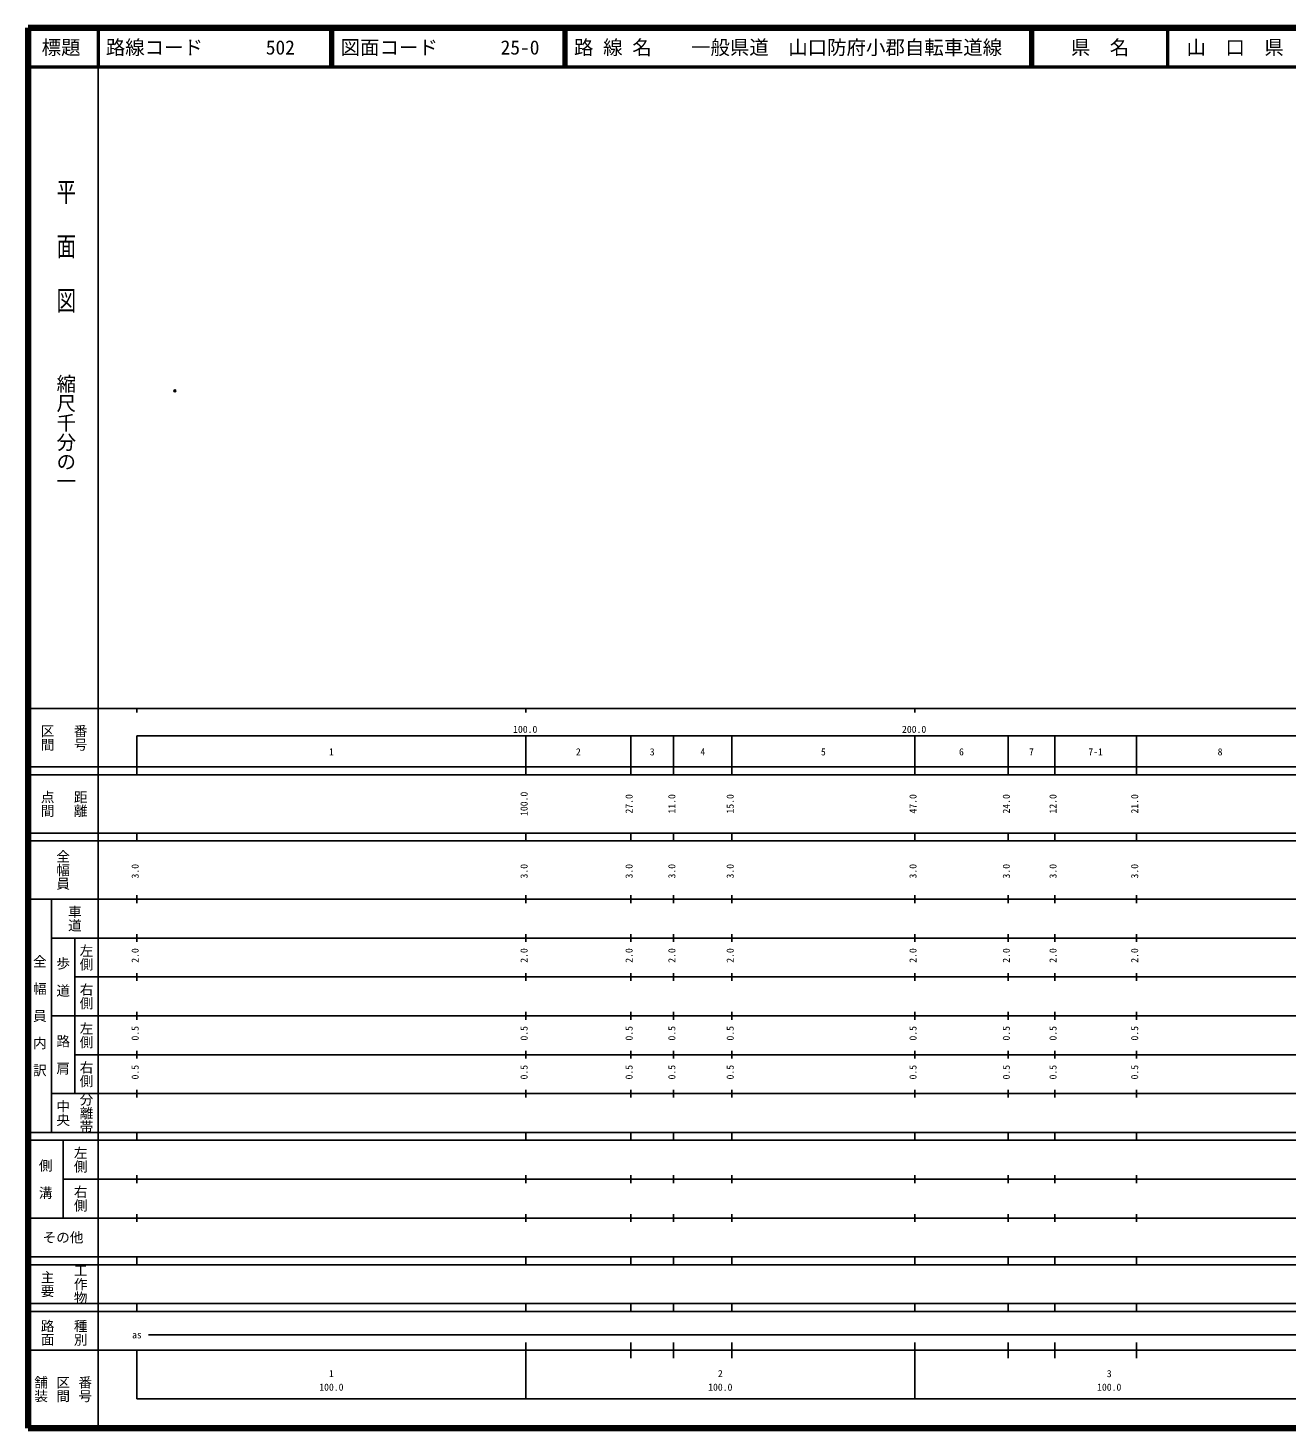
# Model space of a CAD drawing. Units: millimetres on the paper. Extents: x 40 to 680, y 20 to 380.
# Drawn here: x 40 to 363.7, y 20 to 380 of the extents above; entities that cross this region are included whole.
import ezdxf
from ezdxf.enums import TextEntityAlignment as Align

# ---------------------------------------------------------------- set-up
doc = ezdxf.new("R2010")
doc.units = ezdxf.units.MM
doc.header["$PDMODE"] = 32
doc.header["$PDSIZE"] = 0.5
doc.layers.add('M-OTRS', color=6, linetype='Continuous')
doc.layers.add('M-TTL-TXT', color=7, linetype='Continuous')
for name, color, linetype, lineweight in [('M-TTL', 2, 'Continuous', 140), ('M-TTL-BAND', 7, 'Continuous', 25), ('M-TTL-LINE', 7, 'Continuous', 50)]:
    doc.layers.add(name, color=color, linetype=linetype, lineweight=lineweight)
doc.styles.add('@ＭＳ ゴシック', font='')
doc.styles.add('ＭＳ ゴシック', font='')
doc.styles.get('@ＭＳ ゴシック').set_extended_font_data('@MS Gothic')
doc.styles.get('ＭＳ ゴシック').set_extended_font_data('MS Gothic')

msp = doc.modelspace()

# ---------------------------------------------------------------- linework, layer by layer
at = {"layer": 'M-OTRS'}
msp.add_point((77.777, 286.668), dxfattribs=at)
at = {"layer": 'M-TTL'}
for p, q in [((40, 380), (40, 20)), ((680, 380), (40, 380)), ((40, 20), (680, 20))]:
    msp.add_line(p, q, dxfattribs=at)
at = {"layer": 'M-TTL-BAND'}
for p, q in [((58, 370), (58, 20)), ((40, 205), (579, 205)), ((68, 205), (68, 204)), ((168, 205), (168, 204)), ((268, 205), (268, 204)), ((68, 198), (579, 198)), ((68, 198), (68, 188)), ((168, 188), (168, 198)), ((195, 188), (195, 198)), ((206, 188), (206, 198)), ((221, 188), (221, 198)), ((268, 188), (268, 198)), ((292, 188), (292, 198)), ((304, 188), (304, 198)), ((325, 188), (325, 198)), ((40, 190), (579, 190)), ((40, 188), (579, 188)), ((40, 173), (579, 173)), ((68, 171), (68, 173)), ((168, 171), (168, 173)), ((195, 171), (195, 173)), ((206, 171), (206, 173)), ((221, 171), (221, 173)), ((268, 171), (268, 173)), ((292, 171), (292, 173)), ((304, 171), (304, 173)), ((325, 171), (325, 173)), ((40, 171), (579, 171)), ((40, 156), (579, 156)), ((46, 96), (46, 156)), ((68, 155), (68, 157)), ((168, 155), (168, 157)), ((195, 155), (195, 157)), ((206, 155), (206, 157)), ((221, 155), (221, 157)), ((268, 155), (268, 157)), ((292, 155), (292, 157)), ((304, 155), (304, 157)), ((325, 155), (325, 157)), ((46, 146), (579, 146)), ((52, 146), (52, 106)), ((68, 145), (68, 147)), ((168, 145), (168, 147)), ((195, 145), (195, 147)), ((206, 145), (206, 147)), ((221, 145), (221, 147)), ((268, 145), (268, 147)), ((292, 145), (292, 147)), ((304, 145), (304, 147)), ((325, 145), (325, 147)), ((68, 135), (68, 137)), ((168, 135), (168, 137)), ((195, 135), (195, 137)), ((206, 135), (206, 137)), ((221, 135), (221, 137)), ((268, 135), (268, 137)), ((292, 135), (292, 137)), ((304, 135), (304, 137)), ((325, 135), (325, 137)), ((52, 136), (579, 136)), ((46, 126), (579, 126)), ((68, 125), (68, 127)), ((168, 125), (168, 127)), ((195, 125), (195, 127)), ((206, 125), (206, 127)), ((221, 125), (221, 127)), ((268, 125), (268, 127)), ((292, 125), (292, 127)), ((304, 125), (304, 127)), ((325, 125), (325, 127)), ((52, 116), (579, 116)), ((68, 115), (68, 117)), ((168, 115), (168, 117)), ((195, 115), (195, 117)), ((206, 115), (206, 117)), ((221, 115), (221, 117)), ((268, 115), (268, 117)), ((292, 115), (292, 117)), ((304, 115), (304, 117)), ((325, 115), (325, 117)), ((46, 106), (579, 106)), ((68, 105), (68, 107)), ((168, 105), (168, 107)), ((195, 105), (195, 107)), ((206, 105), (206, 107)), ((221, 105), (221, 107)), ((268, 105), (268, 107)), ((292, 105), (292, 107)), ((304, 105), (304, 107)), ((325, 105), (325, 107)), ((40, 96), (579, 96)), ((40, 94), (579, 94)), ((49, 94), (49, 74)), ((68, 94), (68, 96)), ((168, 94), (168, 96)), ((195, 94), (195, 96)), ((206, 94), (206, 96)), ((221, 94), (221, 96)), ((268, 94), (268, 96)), ((292, 94), (292, 96)), ((304, 94), (304, 96)), ((325, 94), (325, 96)), ((49, 84), (579, 84)), ((68, 83), (68, 85)), ((168, 83), (168, 85)), ((195, 83), (195, 85)), ((206, 83), (206, 85)), ((221, 83), (221, 85)), ((268, 83), (268, 85)), ((292, 83), (292, 85)), ((304, 83), (304, 85)), ((325, 83), (325, 85)), ((40, 74), (579, 74)), ((68, 73), (68, 75)), ((168, 73), (168, 75)), ((195, 73), (195, 75)), ((206, 73), (206, 75)), ((221, 73), (221, 75)), ((268, 73), (268, 75)), ((292, 73), (292, 75)), ((304, 73), (304, 75)), ((325, 73), (325, 75)), ((40, 64), (579, 64)), ((40, 62), (579, 62)), ((68, 62), (68, 64)), ((168, 62), (168, 64)), ((195, 62), (195, 64)), ((206, 62), (206, 64)), ((221, 62), (221, 64)), ((268, 62), (268, 64)), ((292, 62), (292, 64)), ((304, 62), (304, 64)), ((325, 62), (325, 64)), ((40, 52), (579, 52)), ((68, 50), (68, 52)), ((168, 50), (168, 52)), ((195, 50), (195, 52)), ((206, 50), (206, 52)), ((221, 50), (221, 52)), ((268, 50), (268, 52)), ((292, 50), (292, 52)), ((304, 50), (304, 52)), ((325, 50), (325, 52)), ((40, 50), (579, 50)), ((71, 44), (565, 44)), ((40, 40), (579, 40)), ((68, 40), (68, 27.5)), ((168, 27.5), (168, 42)), ((195, 38), (195, 42)), ((206, 38), (206, 42)), ((221, 38), (221, 42)), ((268, 27.5), (268, 42)), ((292, 38), (292, 42)), ((304, 38), (304, 42)), ((325, 38), (325, 42)), ((68, 27.5), (579, 27.5))]:
    msp.add_line(p, q, dxfattribs=at)
at = {"layer": 'M-TTL-LINE'}
for p, q in [((58, 380), (58, 370)), ((117.75, 380), (117.75, 370)), ((118.25, 380), (118.25, 370)), ((177.75, 380), (177.75, 370)), ((178.25, 380), (178.25, 370)), ((297.75, 380), (297.75, 370)), ((298.25, 380), (298.25, 370)), ((333, 380), (333, 370)), ((40, 370), (680, 370))]:
    msp.add_line(p, q, dxfattribs=at)

# ---------------------------------------------------------------- texts
at = {"layer": 'M-TTL-BAND', "style": '@ＭＳ ゴシック', "width": 1.4}
msp.add_text('平  面  図', height=3.666, rotation=270, dxfattribs=at).set_placement((49.777, 306.475), align=Align.MIDDLE_RIGHT)
at = {"layer": 'M-TTL-BAND', "style": '@ＭＳ ゴシック'}
msp.add_text('縮尺千分の一', height=3.666, rotation=270, dxfattribs=at).set_placement((49.777, 261.03), align=Align.MIDDLE_RIGHT)
for s, p in [('区間', (45, 197.5)), ('番号', (53.5, 197.5)), ('点間', (45, 180.5)), ('距離', (53.5, 180.5)), ('全幅員', (49, 163.5)), ('車道', (52, 151)), ('左側', (55, 141)), ('全\u3000幅\u3000員\u3000内\u3000訳', (43, 126)), ('歩\u3000道', (49, 136)), ('右側', (55, 131)), ('左側', (55, 121)), ('路\u3000肩', (49, 116)), ('右側', (55, 111)), ('分離帯', (55, 101)), ('中央', (49, 101)), ('左側', (53.5, 89)), ('側\u3000溝', (44.5, 84)), ('右側', (53.5, 79)), ('工作物', (53.5, 57)), ('主要', (45, 57)), ('路面', (45, 44.5)), ('種別', (53.5, 44.5)), ('舗装', (43.333, 30)), ('区間', (49, 30)), ('番号', (54.667, 30))]:
    msp.add_text(s, height=2.566, rotation=270, dxfattribs=at).set_placement(p, align=Align.MIDDLE_CENTER)
at = {"layer": 'M-TTL-BAND', "style": 'ＭＳ ゴシック'}
for s, p in [('100.0', (167.844, 198.195)), ('200.0', (267.844, 198.195)), ('1', (118, 192.405)), ('2', (181.5, 192.405)), ('3', (200.5, 192.405)), ('4', (213.5, 192.405)), ('5', (244.5, 192.405)), ('6', (280, 192.405)), ('7', (298, 192.405)), ('7-1', (314.5, 192.405)), ('8', (346.5, 192.405)), ('as', (68, 42.5)), ('1', (118, 32.523)), ('2', (218, 32.523)), ('3', (318, 32.523)), ('100.0', (118, 29.033)), ('100.0', (218, 29.033)), ('100.0', (318, 29.033))]:
    msp.add_text(s, height=1.833, dxfattribs=at).set_placement(p, align=Align.BOTTOM_CENTER)
for s, p in [('100.0', (169, 180.5)), ('27.0', (196, 180.5)), ('11.0', (207, 180.5)), ('15.0', (222, 180.5)), ('47.0', (269, 180.5)), ('24.0', (293, 180.5)), ('12.0', (305, 180.5)), ('21.0', (326, 180.5)), ('3.0', (69, 163.174)), ('3.0', (169, 163.174)), ('3.0', (196, 163.174)), ('3.0', (207, 163.174)), ('3.0', (222, 163.174)), ('3.0', (269, 163.174)), ('3.0', (293, 163.174)), ('3.0', (305, 163.174)), ('3.0', (326, 163.174)), ('2.0', (69, 141.5)), ('2.0', (169, 141.5)), ('2.0', (196, 141.5)), ('2.0', (207, 141.5)), ('2.0', (222, 141.5)), ('2.0', (269, 141.5)), ('2.0', (293, 141.5)), ('2.0', (305, 141.5)), ('2.0', (326, 141.5)), ('0.5', (69, 121.5)), ('0.5', (169, 121.5)), ('0.5', (196, 121.5)), ('0.5', (207, 121.5)), ('0.5', (222, 121.5)), ('0.5', (269, 121.5)), ('0.5', (293, 121.5)), ('0.5', (305, 121.5)), ('0.5', (326, 121.5)), ('0.5', (69, 111.5)), ('0.5', (169, 111.5)), ('0.5', (196, 111.5)), ('0.5', (207, 111.5)), ('0.5', (222, 111.5)), ('0.5', (269, 111.5)), ('0.5', (293, 111.5)), ('0.5', (305, 111.5)), ('0.5', (326, 111.5))]:
    msp.add_text(s, height=1.833, rotation=90, dxfattribs=at).set_placement(p, align=Align.BOTTOM_CENTER)
msp.add_text('その他', height=2.566, dxfattribs=at).set_placement((49, 69), align=Align.MIDDLE_CENTER)
at = {"layer": 'M-TTL-TXT', "style": 'ＭＳ ゴシック'}
for s, p in [('標題', (48.5, 375)), ('県\u3000名', (315.625, 375)), ('山\u3000口\u3000県', (350.375, 375))]:
    msp.add_text(s, height=3.666, dxfattribs=at).set_placement(p, align=Align.MIDDLE_CENTER)
for s, p in [('路線コード', (60, 375)), ('502', (101.142, 375)), ('図面コード', (120.38, 375)), ('25-0', (161.521, 375)), ('路 線 名', (180.38, 375)), ('一般県道\u3000山口防府小郡自転車道線', (210.464, 375))]:
    msp.add_text(s, height=3.666, dxfattribs=at).set_placement(p, align=Align.MIDDLE_LEFT)

doc.saveas('drawing.dxf')
